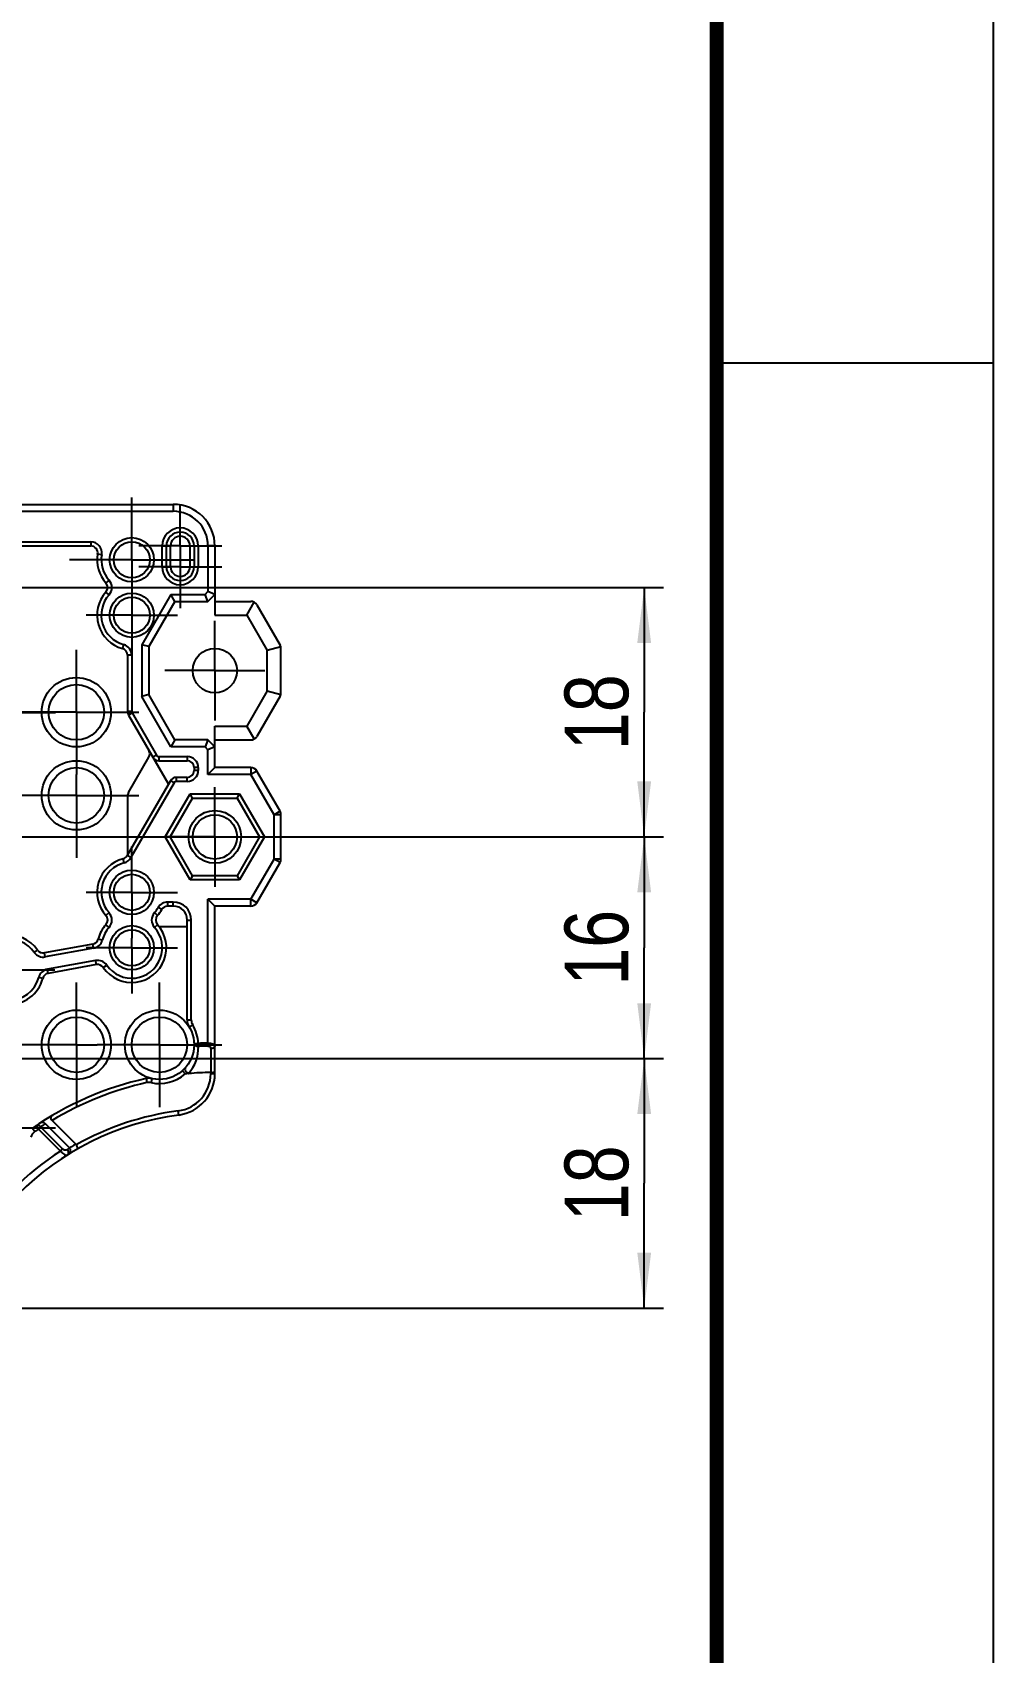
# Model space of a CAD drawing. Header units: millimetres. Extents: x 0 to 297, y 0 to 210.
# Drawn here: x 262.3 to 297, y 58.5 to 116.9 of the extents above; entities that cross this region are included whole.
import ezdxf

# ---------------------------------------------------------------- set-up
doc = ezdxf.new("R2010")
doc.units = ezdxf.units.MM
doc.header["$LTSCALE"] = 16.335
doc.linetypes.add('CENTER', pattern=[0.6, 0.375, -0.075, 0.075, -0.075])
doc.layers.get('0').update_dxf_attribs({"linetype": 'CONTINUOUS'})
doc.layers.add('3_ALL_AXES', color=7, linetype='CONTINUOUS')
doc.layers.add('7_ALL_FEATURES', color=7, linetype='CONTINUOUS')
doc.styles.get("Standard").update_dxf_attribs({"font": 'txt', "width": 0.8})
doc.dimstyles.new('DIMSTYLE_4', dxfattribs={"dimtxt": 2.3, "dimasz": 2, "dimexe": 0.7, "dimexo": 0.5, "dimgap": 0.575, "dimtad": 1, "dimdec": 3, "dimlfac": 2, "dimdsep": 46, "dimtxsty": 'Standard', "dimblk": '_FILLED', "dimblk1": '_FILLED', "dimblk2": '_FILLED', "dimcen": 0.09, "dimadec": 0, "dimazin": 0, "dimtp": 0.2, "dimtm": 0.2, "dimtfac": 1, "dimtdec": 3, "dimtofl": 0, "dimtmove": 0, "dimatfit": 3, "dimldrblk": '_FILLED', "dimfxl": 1, "dimtolj": 1, "dimarcsym": 0})

# ---------------------------------------------------------------- blocks, each defined once
blk = doc.blocks.new('_FILLED')
at = {"color": 0, "linetype": 'ByBlock'}
blk.add_solid([(0, 0), (-1, 0.125), (-1, -0.125)], dxfattribs=at)
blk = doc.blocks.new('*D12')
at = {"color": 2, "linetype": 'Continuous'}
for p, q in [((240.886, 79.899), (285.086, 79.899)), ((284.386, 79.899), (284.386, 75.399)), ((284.386, 70.899), (284.386, 75.399)), ((240.886, 70.899), (285.086, 70.899))]:
    blk.add_line(p, q, dxfattribs=at)
at = {"color": 2, "linetype": 'Continuous', "xscale": 2, "yscale": 2, "zscale": 2}
for p, rotation in [((284.386, 79.899), 90), ((284.386, 70.899), 270)]:
    blk.add_blockref('_FILLED', p, dxfattribs=dict(at, rotation=rotation))
at = {"color": 2, "linetype": 'Continuous', "insert": (281.511, 75.399), "char_height": 2.3, "width": 3.68, "attachment_point": 2, "rotation": 90, "line_spacing_factor": 0.9}
blk.add_mtext('18', dxfattribs=at)
blk = doc.blocks.new('*D13')
at = {"color": 2, "linetype": 'Continuous'}
for p, q in [((240.886, 87.899), (285.086, 87.899)), ((284.386, 87.899), (284.386, 83.899)), ((284.386, 79.899), (284.386, 83.899)), ((240.886, 79.899), (285.086, 79.899))]:
    blk.add_line(p, q, dxfattribs=at)
at = {"color": 2, "linetype": 'Continuous', "xscale": 2, "yscale": 2, "zscale": 2}
for p, rotation in [((284.386, 87.899), 90), ((284.386, 79.899), 270)]:
    blk.add_blockref('_FILLED', p, dxfattribs=dict(at, rotation=rotation))
at = {"color": 2, "linetype": 'Continuous', "insert": (281.511, 83.899), "char_height": 2.3, "width": 3.68, "attachment_point": 2, "rotation": 90, "line_spacing_factor": 0.9}
blk.add_mtext('16', dxfattribs=at)
blk = doc.blocks.new('*D14')
at = {"color": 2, "linetype": 'Continuous'}
for p, q in [((240.886, 96.899), (285.086, 96.899)), ((284.386, 96.899), (284.386, 92.399)), ((284.386, 87.899), (284.386, 92.399)), ((240.886, 87.899), (285.086, 87.899))]:
    blk.add_line(p, q, dxfattribs=at)
at = {"color": 2, "linetype": 'Continuous', "xscale": 2, "yscale": 2, "zscale": 2}
for p, rotation in [((284.386, 96.899), 90), ((284.386, 87.899), 270)]:
    blk.add_blockref('_FILLED', p, dxfattribs=dict(at, rotation=rotation))
at = {"color": 2, "linetype": 'Continuous', "insert": (281.511, 92.399), "char_height": 2.3, "width": 3.68, "attachment_point": 2, "rotation": 90, "line_spacing_factor": 0.9}
blk.add_mtext('18', dxfattribs=at)

msp = doc.modelspace()

# ---------------------------------------------------------------- linework, layer by layer
at = {"color": 7, "linetype": 'Continuous'}
for p, q in [((297, 0), (297, 210)), ((287, 105), (297, 105))]:
    msp.add_line(p, q, dxfattribs=at)
at = {"color": 7, "linetype": 'Continuous', "const_width": 0.5}
msp.add_lwpolyline([(287, 10), (287, 200)], dxfattribs=at)
at = {"layer": '3_ALL_AXES', "color": 7, "linetype": 'CENTER'}
for p, q in [((265.88647, 99.5485), (265.88647, 100.1485)), ((265.88647, 97.8985), (265.88647, 99.5485)), ((267.63647, 99.1485), (267.63647, 99.8985)), ((267.63647, 98.3985), (267.63647, 99.1485)), ((267.63647, 98.3985), (266.13647, 98.3985)), ((267.63647, 98.3985), (269.13647, 98.3985)), ((267.63647, 98.3985), (267.63647, 96.8985)), ((264.23647, 97.8985), (263.63647, 97.8985)), ((265.88647, 97.8985), (264.23647, 97.8985)), ((265.88647, 97.8985), (267.53647, 97.8985)), ((265.88647, 97.8985), (265.88647, 96.2485)), ((267.63647, 97.6485), (266.13647, 97.6485)), ((267.53647, 97.8985), (268.13647, 97.8985)), ((267.63647, 97.6485), (269.13647, 97.6485)), ((267.63647, 96.8985), (267.63647, 96.1485)), ((265.88647, 95.8985), (264.23647, 95.8985)), ((265.88647, 96.2485), (265.88647, 95.6485)), ((265.88647, 95.8985), (267.53647, 95.8985)), ((265.88647, 95.6485), (265.88647, 94.2485)), ((268.88647, 93.8985), (268.88647, 95.6985)), ((263.88647, 92.3985), (263.88647, 94.6485)), ((268.88647, 93.8985), (267.08647, 93.8985)), ((268.88647, 93.8985), (270.68647, 93.8985)), ((268.88647, 93.8985), (268.88647, 92.0985)), ((260.88647, 92.38652), (263.13647, 92.38652)), ((263.88647, 92.3985), (261.63647, 92.3985)), ((263.88647, 92.3985), (266.13647, 92.3985)), ((263.88647, 92.3985), (263.88647, 90.1485)), ((263.88647, 89.3985), (263.88647, 90.1485)), ((268.88647, 87.8985), (268.88647, 89.6985)), ((263.88647, 89.3985), (261.63647, 89.3985)), ((263.88647, 89.3985), (266.13647, 89.3985)), ((263.88647, 89.3985), (263.88647, 87.1485)), ((268.88647, 87.8985), (267.08647, 87.8985)), ((268.88647, 87.8985), (270.68647, 87.8985)), ((268.88647, 87.8985), (268.88647, 86.0985)), ((265.88647, 85.8985), (265.88647, 87.5485)), ((265.88647, 85.8985), (264.23647, 85.8985)), ((265.88647, 85.8985), (267.53647, 85.8985)), ((265.88647, 85.8985), (265.88647, 84.2485)), ((265.88647, 83.8985), (265.88647, 84.2485)), ((265.88647, 83.8985), (264.23647, 83.8985)), ((265.88647, 83.8985), (267.53647, 83.8985)), ((265.88647, 83.8985), (265.88647, 82.2485)), ((261.46185, 83.1013), (263.11185, 83.1013)), ((263.88647, 80.3985), (263.88647, 82.6485)), ((266.88647, 80.3985), (266.88647, 82.6485)), ((263.88647, 80.3985), (261.63647, 80.3985)), ((263.88647, 80.3985), (264.63647, 80.3985)), ((263.88647, 80.3985), (263.88647, 78.1485)), ((266.88647, 80.3985), (264.63647, 80.3985)), ((266.88647, 80.3985), (269.13647, 80.3985)), ((266.88647, 80.3985), (266.88647, 78.1485)), ((260.88647, 77.3985), (263.13647, 77.3985))]:
    msp.add_line(p, q, dxfattribs=at)
at = {"layer": '3_ALL_AXES', "color": 7, "linetype": 'Continuous'}
msp.add_line((251.13647, 99.6485), (267.38647, 99.6485), dxfattribs=at)
for centre, radius in [((268.88647, 93.8985), 0.8), ((263.88647, 92.3985), 1), ((263.88647, 89.3985), 1), ((263.88647, 80.3985), 1), ((266.88647, 80.3985), 1)]:
    msp.add_circle(centre, radius, dxfattribs=at)
at = {"layer": '7_ALL_FEATURES', "color": 7, "linetype": 'Continuous'}
for p, q in [((251.38647, 99.8985), (267.38647, 99.8985)), ((267.38647, 99.8985), (267.38647, 99.6485)), ((261.36549, 98.5485), (264.40745, 98.5485)), ((261.36549, 98.3985), (264.40745, 98.3985)), ((264.40745, 98.5485), (264.40745, 98.3985)), ((266.98647, 98.3985), (267.28647, 98.3985)), ((266.98647, 97.6485), (266.98647, 98.3985)), ((267.13647, 97.6485), (267.13647, 98.3985)), ((267.28647, 97.6485), (267.28647, 98.3985)), ((267.98647, 98.3985), (268.28647, 98.3985)), ((267.98647, 98.3985), (267.98647, 97.6485)), ((268.13647, 98.3985), (268.13647, 97.6485)), ((268.28647, 98.3985), (268.28647, 97.6485)), ((268.88647, 98.3985), (268.63647, 98.3985)), ((268.63647, 98.3985), (268.63647, 96.75205)), ((268.88647, 98.3985), (268.88647, 95.8985)), ((264.80185, 98.08183), (264.65395, 98.10683)), ((266.98647, 97.6485), (267.28647, 97.6485)), ((267.98647, 97.6485), (268.28647, 97.6485)), ((265.06657, 97.16517), (264.95477, 97.06517)), ((265.06657, 96.63183), (264.95477, 96.73183)), ((267.29875, 96.6485), (266.24971, 94.83151)), ((267.29875, 96.6485), (268.53291, 96.6485)), ((267.44309, 96.3985), (267.29875, 96.6485)), ((268.53291, 96.6485), (268.63647, 96.75205)), ((268.63647, 96.3985), (268.53291, 96.6485)), ((268.88647, 96.6485), (268.63647, 96.75205)), ((268.63647, 96.3985), (268.88647, 96.6485)), ((267.44309, 96.3985), (266.49971, 94.76453)), ((267.44309, 96.3985), (268.63647, 96.3985)), ((268.88647, 96.3985), (270.1855, 96.3985)), ((268.88647, 95.8985), (270.04117, 95.8985)), ((270.04117, 95.8985), (270.3105, 96.36501)), ((270.04117, 95.8985), (270.77322, 94.63055)), ((270.40201, 96.2735), (271.23972, 94.82254)), ((265.59313, 94.83833), (265.55313, 94.69377)), ((266.24971, 94.83151), (266.24971, 92.96549)), ((266.49971, 94.76453), (266.24971, 94.83151)), ((266.49971, 94.76453), (266.49971, 93.03248)), ((271.2647, 94.76224), (270.77322, 94.63055)), ((265.88647, 94.45282), (265.73647, 94.45282)), ((265.73647, 94.45282), (265.73647, 92.42145)), ((265.88647, 94.45282), (265.88647, 92.42145)), ((270.77322, 93.16645), (270.77322, 94.63055)), ((271.27322, 93.09946), (271.27322, 94.69754)), ((266.49971, 93.03248), (266.24971, 92.96549)), ((267.29875, 91.1485), (266.24971, 92.96549)), ((267.44309, 91.3985), (266.49971, 93.03248)), ((270.77322, 93.16645), (270.04117, 91.8985)), ((271.23972, 92.97446), (270.40201, 91.5235)), ((270.77322, 93.16645), (271.2647, 93.03476)), ((265.88647, 92.42145), (265.73647, 92.42145)), ((265.89986, 92.37145), (265.76996, 92.29645)), ((265.76996, 92.29645), (267.21215, 89.7985)), ((265.89986, 92.37145), (266.77914, 90.8485)), ((268.88647, 91.8985), (270.04117, 91.8985)), ((268.88647, 90.3985), (268.88647, 91.8985)), ((270.3105, 91.43199), (270.04117, 91.8985)), ((267.44309, 91.3985), (267.29875, 91.1485)), ((268.63647, 91.3985), (267.44309, 91.3985)), ((268.63647, 91.3985), (268.53291, 91.1485)), ((268.88647, 91.1485), (268.63647, 91.3985)), ((268.88647, 91.3985), (270.1855, 91.3985)), ((265.76996, 89.50055), (266.5049, 90.7735)), ((266.77914, 90.8485), (266.64923, 90.7735)), ((266.86574, 90.7985), (267.88647, 90.7985)), ((266.86574, 90.7985), (266.86574, 90.6485)), ((266.86574, 90.6485), (267.88647, 90.6485)), ((268.53291, 91.1485), (267.29875, 91.1485)), ((267.88647, 90.7985), (267.88647, 90.6485)), ((268.63647, 91.04495), (268.53291, 91.1485)), ((268.88647, 91.1485), (268.63647, 91.04495)), ((268.63647, 90.1485), (268.63647, 91.04495)), ((267.88647, 90.0485), (267.50083, 90.0485)), ((267.50083, 89.8985), (267.50083, 90.0485)), ((267.88647, 89.8985), (267.88647, 90.0485)), ((268.28647, 90.3985), (268.13647, 90.3985)), ((268.13647, 90.3985), (268.13647, 90.2985)), ((268.28647, 90.2985), (268.13647, 90.2985)), ((268.28647, 90.3985), (268.28647, 90.2985)), ((268.88647, 90.3985), (268.63647, 90.1485)), ((270.1855, 90.1485), (268.63647, 90.1485)), ((270.1855, 90.3985), (268.88647, 90.3985)), ((270.1855, 90.3985), (270.1855, 90.1485)), ((270.40201, 90.2735), (270.1855, 90.1485)), ((271.02322, 88.69754), (270.1855, 90.1485)), ((271.23972, 88.82254), (270.40201, 90.2735)), ((267.28432, 89.9235), (265.72664, 87.22553)), ((267.41422, 89.8485), (265.85655, 87.15053)), ((267.41422, 89.8485), (267.28432, 89.9235)), ((267.88647, 89.8985), (267.50083, 89.8985)), ((265.73647, 89.37555), (265.73647, 87.24254)), ((267.09668, 87.8985), (267.99157, 89.4485)), ((267.26989, 87.8985), (268.07818, 89.2985)), ((267.99157, 89.4485), (269.78136, 89.4485)), ((268.07818, 89.2985), (267.99157, 89.4485)), ((268.07818, 89.2985), (269.69476, 89.2985)), ((269.69476, 89.2985), (269.78136, 89.4485)), ((269.69476, 89.2985), (270.50305, 87.8985)), ((269.78136, 89.4485), (270.67625, 87.8985)), ((271.23972, 88.82254), (271.02322, 88.69754)), ((271.27322, 88.69754), (271.02322, 88.69754)), ((271.02322, 87.09946), (271.02322, 88.69754)), ((271.27322, 87.09946), (271.27322, 88.69754)), ((267.26989, 87.8985), (267.09668, 87.8985)), ((267.99157, 86.3485), (267.09668, 87.8985)), ((268.07818, 86.4985), (267.26989, 87.8985)), ((270.50305, 87.8985), (269.69476, 86.4985)), ((270.67625, 87.8985), (269.78136, 86.3485)), ((270.50305, 87.8985), (270.67625, 87.8985)), ((265.85655, 87.15053), (265.72664, 87.22553)), ((265.61049, 86.96332), (265.57286, 87.10852)), ((270.1855, 85.6485), (271.02322, 87.09946)), ((270.40201, 85.5235), (271.23972, 86.97446)), ((271.27322, 87.09946), (271.02322, 87.09946)), ((271.23972, 86.97446), (271.02322, 87.09946)), ((268.07818, 86.4985), (267.99157, 86.3485)), ((269.78136, 86.3485), (267.99157, 86.3485)), ((269.69476, 86.4985), (268.07818, 86.4985)), ((269.69476, 86.4985), (269.78136, 86.3485)), ((267.38647, 85.5485), (267.1855, 85.5485)), ((267.1855, 85.3985), (267.1855, 85.5485)), ((267.38647, 85.3985), (267.1855, 85.3985)), ((267.38647, 85.3985), (267.38647, 85.5485)), ((270.1855, 85.6485), (268.63647, 85.6485)), ((268.63647, 80.45815), (268.63647, 85.6485)), ((268.63647, 85.6485), (268.88647, 85.3985)), ((270.1855, 85.3985), (268.88647, 85.3985)), ((268.88647, 79.35068), (268.88647, 85.3985)), ((270.40201, 85.5235), (270.1855, 85.6485)), ((270.1855, 85.3985), (270.1855, 85.6485)), ((265.06657, 85.16517), (264.95477, 85.06517)), ((266.81816, 85.06517), (266.70636, 85.16517)), ((266.969, 85.2735), (266.83909, 85.3485)), ((267.88647, 84.8985), (268.03647, 84.8985)), ((267.88647, 81.29989), (267.88647, 84.8985)), ((268.03647, 81.29989), (268.03647, 84.8985)), ((264.8213, 84.17313), (264.67605, 84.21058)), ((265.06657, 84.63183), (264.95477, 84.73183)), ((266.81816, 84.73183), (266.70636, 84.63183)), ((267.88647, 84.6485), (266.88647, 84.6485)), ((262.36503, 83.73118), (262.48822, 83.81677)), ((264.4783, 84.02696), (262.73786, 83.71338)), ((262.76446, 83.56576), (262.73786, 83.71338)), ((264.5049, 83.87934), (262.76446, 83.56576)), ((264.5049, 83.87934), (264.4783, 84.02696)), ((264.58368, 83.43629), (262.84324, 83.1227)), ((262.86984, 82.97508), (262.84324, 83.1227)), ((264.61028, 83.28866), (262.86984, 82.97508)), ((264.61028, 83.28866), (264.58368, 83.43629)), ((264.85992, 83.18527), (264.9831, 83.27086)), ((262.67209, 82.79146), (262.52684, 82.82891)), ((267.88647, 81.29989), (268.03647, 81.29989)), ((267.95789, 81.04235), (268.08647, 81.11961)), ((268.13574, 80.44114), (268.28565, 80.44626)), ((268.29072, 80.34031), (268.28565, 80.44626)), ((268.63647, 80.45815), (268.63858, 80.3521)), ((268.73774, 80.25367), (268.73647, 79.35068)), ((266.40139, 79.17799), (266.43366, 79.0315)), ((266.61683, 79.17793), (266.58447, 79.03146)), ((267.71297, 79.46074), (267.81215, 79.34821)), ((267.918, 79.35765), (267.9386, 79.35937)), ((268.88647, 79.35068), (268.73647, 79.35068)), ((267.58127, 77.86339), (267.56179, 78.01212)), ((262.29936, 77.386), (262.38491, 77.26278)), ((262.43861, 77.48118), (262.50121, 77.38904)), ((262.50121, 77.38904), (262.52235, 77.35673)), ((262.52235, 77.35673), (262.59735, 77.43173)), ((262.52235, 77.35673), (263.31653, 76.56255)), ((262.59735, 77.43173), (263.39153, 76.63755)), ((263.63578, 76.68473), (262.76635, 77.55415)), ((263.86503, 76.80902), (263.00805, 77.66601)), ((263.39153, 76.63755), (263.31653, 76.56255))]:
    msp.add_line(p, q, dxfattribs=at)
for centre, radius in [((265.88647, 97.8985), 0.8), ((265.88647, 97.8985), 0.65), ((265.88647, 95.8985), 0.8), ((265.88647, 95.8985), 0.65), ((263.88647, 92.3985), 1.25), ((263.88647, 89.3985), 1.25), ((268.88647, 87.8985), 0.95), ((268.88647, 87.8985), 0.8), ((265.88647, 85.8985), 0.8), ((265.88647, 85.8985), 0.65), ((265.88647, 83.8985), 0.8), ((265.88647, 83.8985), 0.65), ((263.88647, 80.3985), 1.25), ((266.88647, 80.3985), 1.25)]:
    msp.add_circle(centre, radius, dxfattribs=at)
for centre, radius, start, end in [((267.38647, 98.3985), 1.5, 0, 90), ((267.38647, 98.3985), 1.25, 0, 90), ((267.63647, 98.3985), 0.65, 0, 180), ((267.63647, 98.3985), 0.5, 0, 180), ((264.40745, 98.1485), 0.4, 350.4059318, 90), ((264.40745, 98.1485), 0.25, 350.4059318, 90), ((267.63647, 98.3985), 0.35, 0, 180), ((265.88647, 97.8985), 1.25, 170.4059318, 221.8103149), ((265.88647, 97.8985), 1.1, 170.4059318, 221.8103149), ((267.63647, 97.6485), 0.65, 180, 360), ((267.63647, 97.6485), 0.5, 180, 360), ((267.63647, 97.6485), 0.35, 180, 360), ((264.76843, 96.8985), 0.25, 318.1896851, 41.8103149), ((264.76843, 96.8985), 0.4, 318.1896851, 41.8103149), ((265.88647, 95.8985), 1.25, 138.1896851, 254.53399), ((265.88647, 95.8985), 1.1, 138.1896851, 254.53399), ((270.1855, 96.1485), 0.25, 30, 90), ((265.48647, 94.45282), 0.4, 0, 74.53399), ((271.02322, 94.69754), 0.25, 0, 30), ((265.48647, 94.45282), 0.25, 0, 74.53399), ((271.02322, 93.09946), 0.25, 330, 360), ((265.98647, 92.42145), 0.25, 180, 210), ((265.98647, 92.42145), 0.1, 180, 210), ((270.1855, 91.6485), 0.25, 270, 330), ((266.28839, 90.8985), 0.25, 330, 30), ((266.86574, 90.8985), 0.25, 210, 270), ((266.86574, 90.8985), 0.1, 210, 270), ((267.88647, 90.3985), 0.4, 0, 90), ((267.88647, 90.3985), 0.25, 0, 90), ((267.50083, 89.7985), 0.25, 90, 150), ((267.88647, 90.2985), 0.4, 270, 360), ((267.88647, 90.2985), 0.25, 270, 360), ((270.1855, 90.1485), 0.25, 30, 90), ((265.98647, 89.37555), 0.25, 150, 180), ((267.50083, 89.7985), 0.1, 90, 150), ((271.02322, 88.69754), 0.25, 0, 30), ((265.51014, 87.35053), 0.25, 284.529992, 330), ((265.51014, 87.35053), 0.4, 284.529992, 330), ((265.88647, 85.8985), 1.25, 104.529992, 221.8103149), ((265.88647, 85.8985), 1.1, 104.529992, 221.8103149), ((271.02322, 87.09946), 0.25, 330, 360), ((267.1855, 85.1485), 0.4, 90, 150), ((267.1855, 85.1485), 0.25, 90, 150), ((267.38647, 84.8985), 0.65, 0, 90), ((267.38647, 84.8985), 0.5, 0, 90), ((270.1855, 85.6485), 0.25, 270, 330), ((264.76843, 84.8985), 0.25, 318.1896851, 41.8103149), ((264.76843, 84.8985), 0.4, 318.1896851, 41.8103149), ((267.0045, 84.8985), 0.4, 138.1896851, 221.8103149), ((265.88647, 85.8985), 1.1, 318.1896851, 330), ((267.0045, 84.8985), 0.25, 138.1896851, 221.8103149), ((265.88647, 85.8985), 1.25, 318.1896851, 330), ((261.46167, 83.10354), 1.25, 34.7909052, 99.2467446), ((261.46167, 83.10354), 1.1, 34.7909052, 99.2467446), ((264.43397, 84.273), 0.25, 280.2136614, 345.5422508), ((265.88647, 83.8985), 1.25, 138.1896851, 165.5422508), ((265.88647, 83.8985), 1.1, 138.1896851, 165.5422508), ((265.88647, 83.8985), 1.25, 214.7909052, 41.8103149), ((265.88647, 83.8985), 1.1, 214.7909052, 41.8103149), ((262.69353, 83.95942), 0.4, 214.7909052, 280.2136614), ((262.69353, 83.95942), 0.25, 214.7909052, 280.2136614), ((264.43397, 84.273), 0.4, 280.2136614, 345.5422508), ((262.91417, 82.72904), 0.4, 100.2136614, 165.5422508), ((264.65461, 83.04263), 0.4, 34.7909052, 100.2136614), ((264.65461, 83.04263), 0.25, 34.7909052, 100.2136614), ((261.46167, 83.10354), 1.25, 268.1544603, 345.5422508), ((261.46167, 83.10354), 1.1, 268.1544603, 345.5422508), ((262.91417, 82.72904), 0.25, 100.2136614, 165.5422508), ((268.38647, 81.29989), 0.5, 180, 211.0027191), ((268.38647, 81.29989), 0.35, 180, 211.0027191), ((266.88647, 80.3985), 1.4, 1.9548238, 31.0027191), ((266.88479, 80.29129), 1.40679, 318.5133827, 1.996916), ((268.88647, 67.8985), 12.56213, 91.1403232, 92.7413569), ((268.88647, 67.8985), 12.45607, 91.1403232, 92.7413569), ((268.88647, 67.8985), 11.55, 102.4248037, 124.7719766), ((268.88647, 67.8985), 11.4, 102.4248037, 121.0409666), ((266.50897, 78.6897), 0.5, 77.5426588, 102.4248037), ((266.50897, 78.6897), 0.35, 77.5426588, 102.4248037), ((266.88647, 80.3985), 1.4, 257.5426588, 311.3916335), ((267.38647, 79.35068), 1.35, 277.4620877, 360), ((267.38647, 79.35068), 1.5, 277.4620877, 360), ((268.88539, 67.91024), 11.48821, 94.8304456, 95.3604373), ((268.88647, 67.8985), 11.5, 90.7473586, 94.7278729), ((268.88647, 67.8985), 10.05, 97.4620877, 172.5379123), ((268.88647, 67.8985), 10.2, 97.4620877, 119.3809701), ((262.58452, 76.97528), 0.35, 124.7719766, 166.0049077), ((268.88647, 67.8985), 11.4, 123.9352481, 124.7719766), ((262.44048, 77.30288), 0.203, 39.3981831, 49.3850739), ((262.66028, 77.44809), 0.15, 45, 123.1037378), ((268.96151, 67.97344), 11.40008, 122.87799, 123.9352466), ((268.96145, 67.97354), 10.19996, 119.9768577, 122.0382328), ((263.52971, 76.57866), 0.15, 301.6798392, 45), ((268.88647, 67.8985), 10.3, 122.736122, 147.2638779)]:
    msp.add_arc(centre, radius, start, end, dxfattribs=at)
for points, knots in [([(268.13574, 80.44114), (268.13622, 80.42702), (268.14659, 80.39701), (268.183, 80.36343), (268.23339, 80.34316), (268.27131, 80.33952), (268.29072, 80.34031)], [0, 0, 0, 0, 0.20911192, 0.44451123, 0.71242679, 1, 1, 1, 1]), ([(268.63647, 80.45815), (268.66947, 80.4584), (268.73205, 80.45333), (268.81811, 80.43393), (268.88646, 80.3925), (268.88647, 80.35973)], [0, 0, 0, 0, 0.35170542, 0.65074557, 1, 1, 1, 1]), ([(268.63858, 80.3521), (268.66634, 80.35265), (268.71994, 80.32872), (268.73774, 80.27639), (268.73774, 80.25367)], [0, 0, 0, 0, 0.55001384, 1, 1, 1, 1]), ([(268.88647, 80.35973), (268.88647, 80.34577), (268.87737, 80.31581), (268.84289, 80.28121), (268.79412, 80.25908), (268.75692, 80.25379), (268.73774, 80.25367)], [0, 0, 0, 0, 0.20942651, 0.4446866, 0.71228856, 1, 1, 1, 1]), ([(267.81809, 79.56509), (267.81435, 79.5609), (267.8007, 79.53833), (267.80446, 79.50939), (267.811, 79.49034)], [0, 0, 0, 0, 0.21822421, 1, 1, 1, 1]), ([(267.811, 79.49034), (267.8208, 79.46177), (267.85772, 79.40914), (267.90928, 79.37189), (267.93863, 79.35937)], [0, 0, 0, 0, 0.48630609, 1, 1, 1, 1]), ([(268.73647, 79.39752), (268.76805, 79.39831), (268.81872, 79.40316), (268.87088, 79.42668), (268.88172, 79.44388)], [0, 0, 0, 0, 0.60836294, 1, 1, 1, 1]), ([(263.00805, 77.66601), (262.99243, 77.68163), (262.96897, 77.7176), (262.96571, 77.79413), (263.0039, 77.83827), (263.03162, 77.85457)], [0, 0, 0, 0, 0.30245239, 0.55977922, 1, 1, 1, 1]), ([(262.43861, 77.48118), (262.45645, 77.49318), (262.50944, 77.49986), (262.55262, 77.47412), (262.57263, 77.45698)], [0, 0, 0, 0, 0.44941631, 1, 1, 1, 1]), ([(263.39153, 76.63755), (263.41321, 76.61588), (263.47081, 76.59325), (263.52892, 76.60647), (263.55052, 76.61998)], [0, 0, 0, 0, 0.5461679, 1, 1, 1, 1]), ([(263.88221, 76.78655), (263.89204, 76.76932), (263.90774, 76.73504), (263.92277, 76.68406), (263.92103, 76.6362), (263.90388, 76.62641)], [0, 0, 0, 0, 0.35147981, 0.6500597, 1, 1, 1, 1]), ([(263.31653, 76.56255), (263.33696, 76.53602), (263.37891, 76.48965), (263.44526, 76.43802), (263.50335, 76.40924), (263.54285, 76.41017), (263.55509, 76.41783)], [0, 0, 0, 0, 0.34186731, 0.63484684, 0.85264771, 1, 1, 1, 1]), ([(263.5737, 76.58366), (263.58007, 76.57106), (263.59833, 76.52573), (263.59715, 76.46789), (263.57697, 76.43895)], [0, 0, 0, 0, 0.28585516, 1, 1, 1, 1])]:
    msp.add_open_spline(points, degree=3, knots=knots, dxfattribs=at)
for points in [[(268.88172, 79.44388), (268.88464, 79.44853), (268.88647, 79.45417), (268.88647, 79.45966)], [(263.55052, 76.61998), (263.55945, 76.60873), (263.56721, 76.59648), (263.5737, 76.58366)], [(263.86503, 76.80902), (263.87164, 76.80241), (263.87745, 76.79488), (263.88208, 76.78676)], [(263.57697, 76.43895), (263.57117, 76.43063), (263.56368, 76.42321), (263.55509, 76.41783)]]:
    msp.add_open_spline(points, degree=3, dxfattribs=at)

# ---------------------------------------------------------------- dimensions: what is measured, and where the dimension line sits
at = {"color": 2, "linetype": 'Continuous'}
for base, p1, p2, picture, middle in [((284.38647, 96.8985), (240.38647, 87.8985), (240.38647, 96.8985), '*D14', (284.38647, 92.68601)), ((284.38647, 87.8985), (240.38647, 79.8985), (240.38647, 87.8985), '*D13', (284.38647, 84.12851)), ((284.38647, 79.8985), (240.38647, 70.8985), (240.38647, 79.8985), '*D12', (284.38647, 75.68601))]:
    dim = msp.add_linear_dim(base=base, p1=p1, p2=p2, angle=90, dimstyle='DIMSTYLE_4', dxfattribs=at)
    dim.commit()
    dim.dimension.update_dxf_attribs({"geometry": picture, "text_midpoint": middle, "dimtype": 160})

doc.saveas('drawing.dxf')
